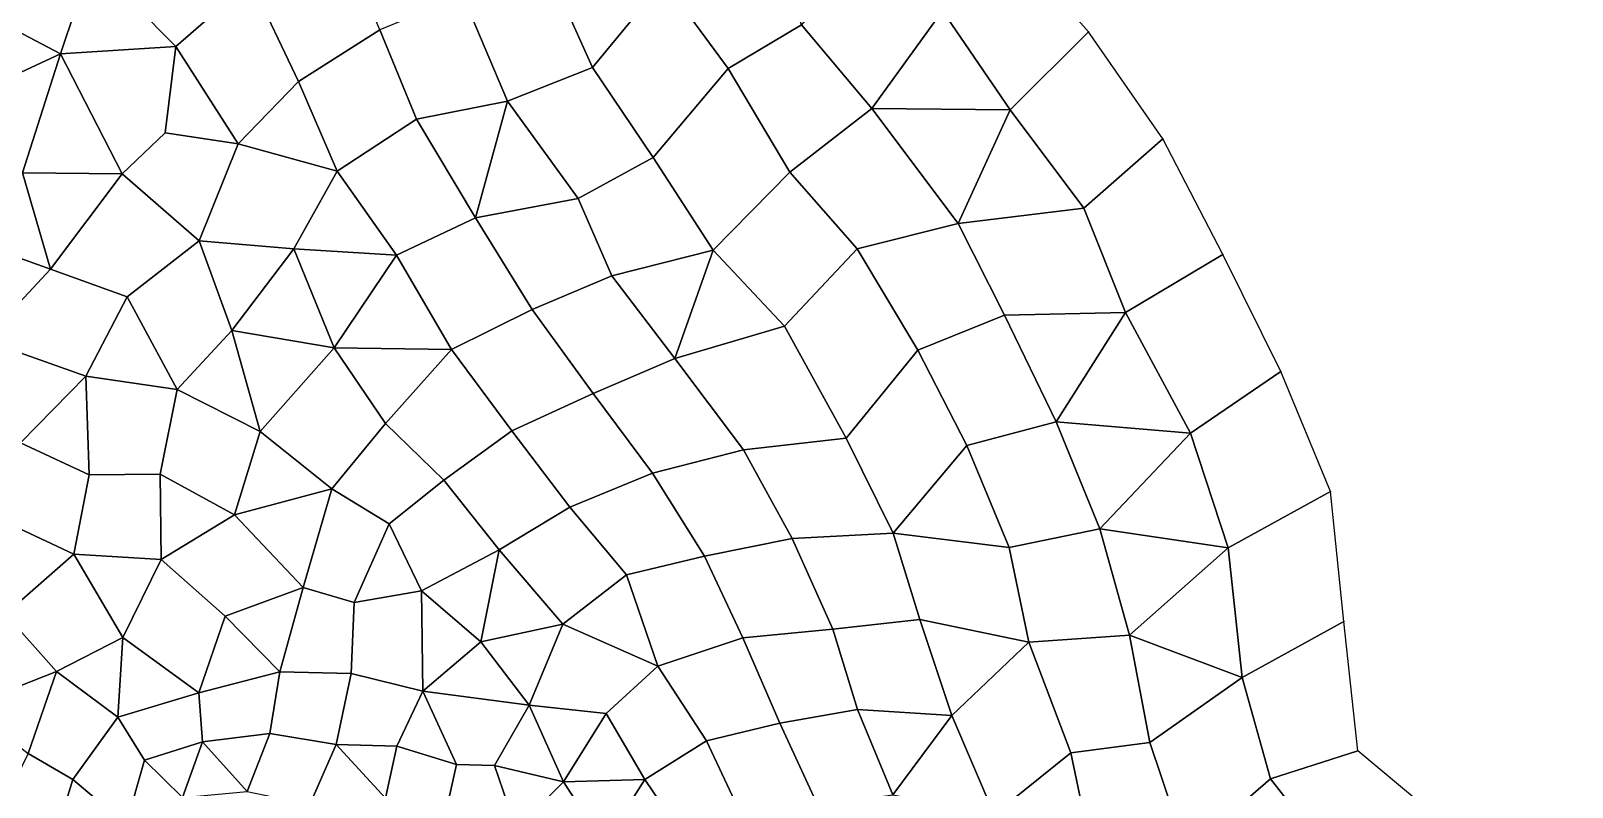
# Model space of a CAD drawing. Extents: x 380827 to 407438, y 6452886 to 6483357.
# Drawn here: x 384633 to 386050, y 6458434 to 6459129 of the extents above; entities that cross this region are included whole.
import ezdxf

# ---------------------------------------------------------------- set-up
doc = ezdxf.new("R2010")
doc.units = 0
for name, color, linetype in [('MESH_BOUND', 25, 'CONTINUOUS'), ('MESH_ELEMS', 18, 'CONTINUOUS'), ('MESH_NODES', 18, 'CONTINUOUS')]:
    doc.layers.add(name, color=color, linetype=linetype)

msp = doc.modelspace()

# ---------------------------------------------------------------- linework, layer by layer
at = {"layer": 'MESH_BOUND', "color": 25}
for points in [[(385605.115, 6459127.94, 0.011), (385525.568, 6459217.49, 0.031)], [(385673.253, 6459029.5, 0.016), (385605.115, 6459127.94, 0.011)], [(385728.593, 6458923.33, 0.014), (385673.253, 6459029.5, 0.016)], [(385781.789, 6458815.9, 0.011), (385728.593, 6458923.33, 0.014)], [(385827.426, 6458705.47, 0.018), (385781.789, 6458815.9, 0.011)], [(385839.734, 6458586.29, 0.028), (385827.426, 6458705.47, 0.018)], [(385852.641, 6458467.48, 0.06), (385839.734, 6458586.29, 0.028)], [(385931.077, 6458401.96, 0.097), (385852.641, 6458467.48, 0.06)]]:
    msp.add_polyline3d(points, dxfattribs=at)
at = {"layer": 'MESH_ELEMS', "color": 178}
for points in [[(384567.665, 6459155.98, -6.176), (384659.97, 6459107.51, -4.875), (384688.474, 6459192.71, -3.013), (384599.7, 6459247.61, -4.422)], [(384766.104, 6459114.32, -3.657), (384835.102, 6459174.48, -2.539), (384787.378, 6459243.86, -1.821), (384688.474, 6459192.71, -3.013)], [(385273.714, 6459094.29, -12.111), (385341.113, 6459134.14, -10.13), (385307.32, 6459241.58, -13.065), (385214.761, 6459174.75, -13.822)], [(384835.102, 6459174.48, -2.539), (384878.951, 6459082.13, -6.444), (384953.689, 6459129.52, -5.515), (384911.725, 6459228.85, -1.625)], [(385341.113, 6459134.14, -10.13), (385405.966, 6459057.44, -6.587), (385470.761, 6459146.99, -1.175), (385404.241, 6459211.42, -2.658)], [(385533.119, 6459056.03, -0.972), (385605.115, 6459127.94, 0.011), (385525.568, 6459217.49, 0.031), (385470.761, 6459146.99, -1.175)], [(384688.474, 6459192.71, -3.013), (384659.97, 6459107.51, -4.875), (384766.104, 6459114.32, -3.657), (384688.474, 6459192.71, -3.013)], [(385029.747, 6459161.23, -6.367), (385070.833, 6459064.19, -14.693), (385149.018, 6459094.93, -14.238), (385105.927, 6459191.26, -9.575)], [(385105.927, 6459191.26, -9.575), (385149.018, 6459094.93, -14.238), (385214.761, 6459174.75, -13.822), (385105.927, 6459191.26, -9.575)], [(384823.434, 6459024.97, -12.383), (384878.951, 6459082.13, -6.444), (384835.102, 6459174.48, -2.539), (384766.104, 6459114.32, -3.657)], [(384953.689, 6459129.52, -5.515), (384987.296, 6459047.75, -14.294), (385070.833, 6459064.19, -14.693), (385029.747, 6459161.23, -6.367)], [(385204.886, 6459012.35, -13.71), (385273.714, 6459094.29, -12.111), (385214.761, 6459174.75, -13.822), (385149.018, 6459094.93, -14.238)], [(384659.97, 6459107.51, -4.875), (384567.665, 6459155.98, -6.176), (384569.517, 6459065.74, -9.01), (384659.97, 6459107.51, -4.875)], [(385330.616, 6458998.88, -8.845), (385405.966, 6459057.44, -6.587), (385341.113, 6459134.14, -10.13), (385273.714, 6459094.29, -12.111)], [(385470.761, 6459146.99, -1.175), (385405.966, 6459057.44, -6.587), (385533.119, 6459056.03, -0.972), (385470.761, 6459146.99, -1.175)], [(384878.951, 6459082.13, -6.444), (384914.35, 6458999.74, -17.053), (384987.296, 6459047.75, -14.294), (384953.689, 6459129.52, -5.515)], [(385600.628, 6458965.88, -0.675), (385673.253, 6459029.5, 0.016), (385605.115, 6459127.94, 0.011), (385533.119, 6459056.03, -0.972)], [(384659.97, 6459107.51, -4.875), (384569.517, 6459065.74, -9.01), (384624.953, 6458998.3, -14.586), (384659.97, 6459107.51, -4.875)], [(384659.97, 6459107.51, -4.875), (384624.953, 6458998.3, -14.586), (384716.748, 6458997.36, -15.536), (384659.97, 6459107.51, -4.875)], [(384716.748, 6458997.36, -15.536), (384756.139, 6459034.95, -9.642), (384766.104, 6459114.32, -3.657), (384659.97, 6459107.51, -4.875)], [(384766.104, 6459114.32, -3.657), (384756.139, 6459034.95, -9.642), (384823.434, 6459024.97, -12.383), (384766.104, 6459114.32, -3.657)], [(385135.948, 6458974.68, -15.605), (385204.886, 6459012.35, -13.71), (385149.018, 6459094.93, -14.238), (385070.833, 6459064.19, -14.693)], [(385260.06, 6458927.33, -10.001), (385330.616, 6458998.88, -8.845), (385273.714, 6459094.29, -12.111), (385204.886, 6459012.35, -13.71)], [(384878.951, 6459082.13, -6.444), (384823.434, 6459024.97, -12.383), (384914.35, 6458999.74, -17.053), (384878.951, 6459082.13, -6.444)], [(385070.833, 6459064.19, -14.693), (384987.296, 6459047.75, -14.294), (385041.433, 6458956.96, -17.153), (385070.833, 6459064.19, -14.693)], [(385070.833, 6459064.19, -14.693), (385041.433, 6458956.96, -17.153), (385135.948, 6458974.68, -15.605), (385070.833, 6459064.19, -14.693)], [(385392.399, 6458928.41, -8.594), (385485.25, 6458951.86, -4.325), (385405.966, 6459057.44, -6.587), (385330.616, 6458998.88, -8.845)], [(385533.119, 6459056.03, -0.972), (385405.966, 6459057.44, -6.587), (385485.25, 6458951.86, -4.325), (385533.119, 6459056.03, -0.972)], [(385533.119, 6459056.03, -0.972), (385485.25, 6458951.86, -4.325), (385600.628, 6458965.88, -0.675), (385533.119, 6459056.03, -0.972)], [(384716.748, 6458997.36, -15.536), (384787.376, 6458935.8, -18.492), (384823.434, 6459024.97, -12.383), (384756.139, 6459034.95, -9.642)], [(384914.35, 6458999.74, -17.053), (384968.881, 6458922.6, -17.764), (385041.433, 6458956.96, -17.153), (384987.296, 6459047.75, -14.294)], [(384787.376, 6458935.8, -18.492), (384874.639, 6458928.6, -18.206), (384914.35, 6458999.74, -17.053), (384823.434, 6459024.97, -12.383)], [(385638.994, 6458869.98, -0.656), (385728.593, 6458923.33, 0.014), (385673.253, 6459029.5, 0.016), (385600.628, 6458965.88, -0.675)], [(385166.996, 6458903.67, -16.084), (385260.06, 6458927.33, -10.001), (385204.886, 6459012.35, -13.71), (385135.948, 6458974.68, -15.605)], [(384624.953, 6458998.3, -14.586), (384555.035, 6458944.04, -15.562), (384650.898, 6458909.68, -17.246), (384624.953, 6458998.3, -14.586)], [(384716.748, 6458997.36, -15.536), (384624.953, 6458998.3, -14.586), (384650.898, 6458909.68, -17.246), (384716.748, 6458997.36, -15.536)], [(384650.898, 6458909.68, -17.246), (384721.254, 6458884.46, -17.05), (384787.376, 6458935.8, -18.492), (384716.748, 6458997.36, -15.536)], [(384968.881, 6458922.6, -17.764), (384914.35, 6458999.74, -17.053), (384874.639, 6458928.6, -18.206), (384968.881, 6458922.6, -17.764)], [(385325.53, 6458857.42, -10.728), (385392.399, 6458928.41, -8.594), (385330.616, 6458998.88, -8.845), (385260.06, 6458927.33, -10.001)], [(385093.523, 6458872.71, -17.468), (385166.996, 6458903.67, -16.084), (385135.948, 6458974.68, -15.605), (385041.433, 6458956.96, -17.153)], [(385527.863, 6458867.59, -3.618), (385638.994, 6458869.98, -0.656), (385600.628, 6458965.88, -0.675), (385485.25, 6458951.86, -4.325)], [(385019.603, 6458836.06, -17.679), (385093.523, 6458872.71, -17.468), (385041.433, 6458956.96, -17.153), (384968.881, 6458922.6, -17.764)], [(385448.172, 6458835.29, -8.692), (385527.863, 6458867.59, -3.618), (385485.25, 6458951.86, -4.325), (385392.399, 6458928.41, -8.594)], [(384502.601, 6458860.16, -16.496), (384589.841, 6458844.55, -17.022), (384650.898, 6458909.68, -17.246), (384555.035, 6458944.04, -15.562)], [(384721.254, 6458884.46, -17.05), (384767.368, 6458799.36, -15.717), (384817.604, 6458853.48, -16.738), (384787.376, 6458935.8, -18.492)], [(384874.639, 6458928.6, -18.206), (384787.376, 6458935.8, -18.492), (384817.604, 6458853.48, -16.738), (384874.639, 6458928.6, -18.206)], [(384874.639, 6458928.6, -18.206), (384817.604, 6458853.48, -16.738), (384911.664, 6458837.55, -17.653), (384874.639, 6458928.6, -18.206)], [(384968.881, 6458922.6, -17.764), (384874.639, 6458928.6, -18.206), (384911.664, 6458837.55, -17.653), (384968.881, 6458922.6, -17.764)], [(384968.881, 6458922.6, -17.764), (384911.664, 6458837.55, -17.653), (385019.603, 6458836.06, -17.679), (384968.881, 6458922.6, -17.764)], [(385166.996, 6458903.67, -16.084), (385224.779, 6458827.88, -15.055), (385260.06, 6458927.33, -10.001), (385166.996, 6458903.67, -16.084)], [(385260.06, 6458927.33, -10.001), (385224.779, 6458827.88, -15.055), (385325.53, 6458857.42, -10.728), (385260.06, 6458927.33, -10.001)], [(385382.255, 6458754.65, -13.627), (385448.172, 6458835.29, -8.692), (385392.399, 6458928.41, -8.594), (385325.53, 6458857.42, -10.728)], [(385698.709, 6458759.21, -0.483), (385781.789, 6458815.9, 0.011), (385728.593, 6458923.33, 0.014), (385638.994, 6458869.98, -0.656)], [(384589.841, 6458844.55, -17.022), (384683.396, 6458811.58, -16.17), (384721.254, 6458884.46, -17.05), (384650.898, 6458909.68, -17.246)], [(385149.852, 6458795.74, -17.356), (385224.779, 6458827.88, -15.055), (385166.996, 6458903.67, -16.084), (385093.523, 6458872.71, -17.468)], [(384721.254, 6458884.46, -17.05), (384683.396, 6458811.58, -16.17), (384767.368, 6458799.36, -15.717), (384721.254, 6458884.46, -17.05)], [(385074.966, 6458761.19, -16.531), (385149.852, 6458795.74, -17.356), (385093.523, 6458872.71, -17.468), (385019.603, 6458836.06, -17.679)], [(385493.27, 6458747.88, -12.019), (385575.292, 6458769.67, -3.567), (385527.863, 6458867.59, -3.618), (385448.172, 6458835.29, -8.692)], [(385527.863, 6458867.59, -3.618), (385575.292, 6458769.67, -3.567), (385638.994, 6458869.98, -0.656), (385527.863, 6458867.59, -3.618)], [(385638.994, 6458869.98, -0.656), (385575.292, 6458769.67, -3.567), (385698.709, 6458759.21, -0.483), (385638.994, 6458869.98, -0.656)], [(384817.604, 6458853.48, -16.738), (384767.368, 6458799.36, -15.717), (384843.515, 6458760.77, -15.41), (384817.604, 6458853.48, -16.738)], [(384911.664, 6458837.55, -17.653), (384817.604, 6458853.48, -16.738), (384843.515, 6458760.77, -15.41), (384911.664, 6458837.55, -17.653)], [(385287.901, 6458743.98, -15.346), (385382.255, 6458754.65, -13.627), (385325.53, 6458857.42, -10.728), (385224.779, 6458827.88, -15.055)], [(384683.396, 6458811.58, -16.17), (384589.841, 6458844.55, -17.022), (384623.189, 6458750.3, -16.616), (384683.396, 6458811.58, -16.17)], [(384843.515, 6458760.77, -15.41), (384909.586, 6458708.06, -13.665), (384958.872, 6458768.01, -16.331), (384911.664, 6458837.55, -17.653)], [(385019.603, 6458836.06, -17.679), (384911.664, 6458837.55, -17.653), (384958.872, 6458768.01, -16.331), (385019.603, 6458836.06, -17.679)], [(385012.495, 6458716.09, -16.58), (385074.966, 6458761.19, -16.531), (385019.603, 6458836.06, -17.679), (384958.872, 6458768.01, -16.331)], [(385204.289, 6458722.59, -15.96), (385287.901, 6458743.98, -15.346), (385224.779, 6458827.88, -15.055), (385149.852, 6458795.74, -17.356)], [(385425.615, 6458667.19, -13.859), (385493.27, 6458747.88, -12.019), (385448.172, 6458835.29, -8.692), (385382.255, 6458754.65, -13.627)], [(384683.396, 6458811.58, -16.17), (384623.189, 6458750.3, -16.616), (384686.313, 6458720.9, -15.628), (384683.396, 6458811.58, -16.17)], [(384686.313, 6458720.9, -15.628), (384751.584, 6458721.6, -15.143), (384767.368, 6458799.36, -15.717), (384683.396, 6458811.58, -16.17)], [(385733.409, 6458653.78, -0.598), (385827.426, 6458705.47, 0.018), (385781.789, 6458815.9, 0.011), (385698.709, 6458759.21, -0.483)], [(384767.368, 6458799.36, -15.717), (384751.584, 6458721.6, -15.143), (384820.038, 6458684.28, -14.854), (384843.515, 6458760.77, -15.41)], [(385128.338, 6458691.13, -15.391), (385204.289, 6458722.59, -15.96), (385149.852, 6458795.74, -17.356), (385074.966, 6458761.19, -16.531)], [(384909.586, 6458708.06, -13.665), (384962.264, 6458675.84, -10.123), (385012.495, 6458716.09, -16.58), (384958.872, 6458768.01, -16.331)], [(385532.081, 6458654.27, -12.843), (385615.553, 6458671.31, -3.585), (385575.292, 6458769.67, -3.567), (385493.27, 6458747.88, -12.019)], [(385575.292, 6458769.67, -3.567), (385615.553, 6458671.31, -3.585), (385698.709, 6458759.21, -0.483), (385575.292, 6458769.67, -3.567)], [(384909.586, 6458708.06, -13.665), (384843.515, 6458760.77, -15.41), (384820.038, 6458684.28, -14.854), (384909.586, 6458708.06, -13.665)], [(385012.495, 6458716.09, -16.58), (385063.161, 6458652.12, -15.763), (385128.338, 6458691.13, -15.391), (385074.966, 6458761.19, -16.531)], [(385332.733, 6458662.43, -14.442), (385425.615, 6458667.19, -13.859), (385382.255, 6458754.65, -13.627), (385287.901, 6458743.98, -15.346)], [(385698.709, 6458759.21, -0.483), (385615.553, 6458671.31, -3.585), (385733.409, 6458653.78, -0.598), (385698.709, 6458759.21, -0.483)], [(384590.338, 6458686.27, -17.474), (384672.142, 6458648.13, -15.918), (384686.313, 6458720.9, -15.628), (384623.189, 6458750.3, -16.616)], [(385252.131, 6458646.28, -14.572), (385332.733, 6458662.43, -14.442), (385287.901, 6458743.98, -15.346), (385204.289, 6458722.59, -15.96)], [(385493.27, 6458747.88, -12.019), (385425.615, 6458667.19, -13.859), (385532.081, 6458654.27, -12.843), (385493.27, 6458747.88, -12.019)], [(385180.296, 6458629.15, -14.551), (385252.131, 6458646.28, -14.572), (385204.289, 6458722.59, -15.96), (385128.338, 6458691.13, -15.391)], [(384686.313, 6458720.9, -15.628), (384672.142, 6458648.13, -15.918), (384752.509, 6458643.24, -14.942), (384751.584, 6458721.6, -15.143)], [(384820.038, 6458684.28, -14.854), (384751.584, 6458721.6, -15.143), (384752.509, 6458643.24, -14.942), (384820.038, 6458684.28, -14.854)], [(384909.586, 6458708.06, -13.665), (384820.038, 6458684.28, -14.854), (384883.067, 6458617.49, -9.444), (384909.586, 6458708.06, -13.665)], [(384883.067, 6458617.49, -9.444), (384930.035, 6458603.75, -5.752), (384962.264, 6458675.84, -10.123), (384909.586, 6458708.06, -13.665)], [(384962.264, 6458675.84, -10.123), (384992.031, 6458614.33, -10.76), (385063.161, 6458652.12, -15.763), (385012.495, 6458716.09, -16.58)], [(385746.279, 6458534.7, -0.727), (385839.734, 6458586.29, 0.028), (385827.426, 6458705.47, 0.018), (385733.409, 6458653.78, -0.598)], [(384672.142, 6458648.13, -15.918), (384590.338, 6458686.27, -17.474), (384609.59, 6458592.99, -18.072), (384672.142, 6458648.13, -15.918)], [(384752.509, 6458643.24, -14.942), (384811.405, 6458591.01, -14.051), (384883.067, 6458617.49, -9.444), (384820.038, 6458684.28, -14.854)], [(385121.748, 6458583.64, -14.561), (385180.296, 6458629.15, -14.551), (385128.338, 6458691.13, -15.391), (385063.161, 6458652.12, -15.763)], [(384962.264, 6458675.84, -10.123), (384930.035, 6458603.75, -5.752), (384992.031, 6458614.33, -10.76), (384962.264, 6458675.84, -10.123)], [(385370.173, 6458579.11, -13.869), (385450.136, 6458588.06, -13.745), (385425.615, 6458667.19, -13.859), (385332.733, 6458662.43, -14.442)], [(385450.136, 6458588.06, -13.745), (385550.095, 6458567.28, -13.324), (385532.081, 6458654.27, -12.843), (385425.615, 6458667.19, -13.859)], [(385550.095, 6458567.28, -13.324), (385642.866, 6458573.57, -3.986), (385615.553, 6458671.31, -3.585), (385532.081, 6458654.27, -12.843)], [(385615.553, 6458671.31, -3.585), (385642.866, 6458573.57, -3.986), (385733.409, 6458653.78, -0.598), (385615.553, 6458671.31, -3.585)], [(385063.161, 6458652.12, -15.763), (384992.031, 6458614.33, -10.76), (385046.589, 6458567.52, -14.739), (385063.161, 6458652.12, -15.763)], [(385121.748, 6458583.64, -14.561), (385063.161, 6458652.12, -15.763), (385046.589, 6458567.52, -14.739), (385121.748, 6458583.64, -14.561)], [(385287.256, 6458571.18, -13.992), (385370.173, 6458579.11, -13.869), (385332.733, 6458662.43, -14.442), (385252.131, 6458646.28, -14.572)], [(385733.409, 6458653.78, -0.598), (385642.866, 6458573.57, -3.986), (385746.279, 6458534.7, -0.727), (385733.409, 6458653.78, -0.598)], [(384609.59, 6458592.99, -18.072), (384656.502, 6458540.29, -16.973), (384717.412, 6458571.39, -15.289), (384672.142, 6458648.13, -15.918)], [(384752.509, 6458643.24, -14.942), (384672.142, 6458648.13, -15.918), (384717.412, 6458571.39, -15.289), (384752.509, 6458643.24, -14.942)], [(384717.412, 6458571.39, -15.289), (384787.323, 6458520.71, -12.451), (384811.405, 6458591.01, -14.051), (384752.509, 6458643.24, -14.942)], [(385209.04, 6458545.2, -13.869), (385287.256, 6458571.18, -13.992), (385252.131, 6458646.28, -14.572), (385180.296, 6458629.15, -14.551)], [(385180.296, 6458629.15, -14.551), (385121.748, 6458583.64, -14.561), (385209.04, 6458545.2, -13.869), (385180.296, 6458629.15, -14.551)], [(384883.067, 6458617.49, -9.444), (384811.405, 6458591.01, -14.051), (384861.513, 6458540.11, -3.289), (384883.067, 6458617.49, -9.444)], [(384861.513, 6458540.11, -3.289), (384927.319, 6458538.56, -2.323), (384930.035, 6458603.75, -5.752), (384883.067, 6458617.49, -9.444)], [(384927.319, 6458538.56, -2.323), (384993.223, 6458522.28, -7.54), (384992.031, 6458614.33, -10.76), (384930.035, 6458603.75, -5.752)], [(385046.589, 6458567.52, -14.739), (384992.031, 6458614.33, -10.76), (384993.223, 6458522.28, -7.54), (385046.589, 6458567.52, -14.739)], [(384609.59, 6458592.99, -18.072), (384574.563, 6458508, -19.04), (384656.502, 6458540.29, -16.973), (384609.59, 6458592.99, -18.072)], [(384861.513, 6458540.11, -3.289), (384811.405, 6458591.01, -14.051), (384787.323, 6458520.71, -12.451), (384861.513, 6458540.11, -3.289)], [(385121.748, 6458583.64, -14.561), (385046.589, 6458567.52, -14.739), (385090.763, 6458509.44, -14.635), (385121.748, 6458583.64, -14.561)], [(385161.669, 6458501.68, -13.89), (385209.04, 6458545.2, -13.869), (385121.748, 6458583.64, -14.561), (385090.763, 6458509.44, -14.635)], [(385392.605, 6458505.31, -13.684), (385479.447, 6458499.71, -13.81), (385450.136, 6458588.06, -13.745), (385370.173, 6458579.11, -13.869)], [(385450.136, 6458588.06, -13.745), (385479.447, 6458499.71, -13.81), (385550.095, 6458567.28, -13.324), (385450.136, 6458588.06, -13.745)], [(385746.279, 6458534.7, -0.727), (385772.395, 6458441.77, -0.848), (385852.641, 6458467.48, 0.06), (385839.734, 6458586.29, 0.028)], [(384717.412, 6458571.39, -15.289), (384656.502, 6458540.29, -16.973), (384712.831, 6458498.43, -15.225), (384717.412, 6458571.39, -15.289)], [(384787.323, 6458520.71, -12.451), (384717.412, 6458571.39, -15.289), (384712.831, 6458498.43, -15.225), (384787.323, 6458520.71, -12.451)], [(385046.589, 6458567.52, -14.739), (384993.223, 6458522.28, -7.54), (385090.763, 6458509.44, -14.635), (385046.589, 6458567.52, -14.739)], [(385253.896, 6458476.44, -13.515), (385321.45, 6458492.68, -13.565), (385287.256, 6458571.18, -13.992), (385209.04, 6458545.2, -13.869)], [(385321.45, 6458492.68, -13.565), (385392.605, 6458505.31, -13.684), (385370.173, 6458579.11, -13.869), (385287.256, 6458571.18, -13.992)], [(385518.263, 6458408.99, -14.102), (385588.895, 6458465.47, -12.759), (385550.095, 6458567.28, -13.324), (385479.447, 6458499.71, -13.81)], [(385588.895, 6458465.47, -12.759), (385661.379, 6458474.97, -2.964), (385642.866, 6458573.57, -3.986), (385550.095, 6458567.28, -13.324)], [(385642.866, 6458573.57, -3.986), (385661.379, 6458474.97, -2.964), (385746.279, 6458534.7, -0.727), (385642.866, 6458573.57, -3.986)], [(384656.502, 6458540.29, -16.973), (384574.563, 6458508, -19.04), (384630.424, 6458464.83, -18.092), (384656.502, 6458540.29, -16.973)], [(384630.424, 6458464.83, -18.092), (384671.455, 6458441.19, -16.133), (384712.831, 6458498.43, -15.225), (384656.502, 6458540.29, -16.973)], [(384787.323, 6458520.71, -12.451), (384790.515, 6458475.54, -7.126), (384852.388, 6458483.39, -0.836), (384861.513, 6458540.11, -3.289)], [(384852.388, 6458483.39, -0.836), (384913.407, 6458473.22, -0.917), (384927.319, 6458538.56, -2.323), (384861.513, 6458540.11, -3.289)], [(384927.319, 6458538.56, -2.323), (384913.407, 6458473.22, -0.917), (384969.295, 6458471.8, -2.948), (384993.223, 6458522.28, -7.54)], [(385197.132, 6458441.18, -13.548), (385253.896, 6458476.44, -13.515), (385209.04, 6458545.2, -13.869), (385161.669, 6458501.68, -13.89)], [(385695.255, 6458375.08, -11.006), (385772.395, 6458441.77, -0.848), (385746.279, 6458534.7, -0.727), (385661.379, 6458474.97, -2.964)], [(384712.831, 6458498.43, -15.225), (384737.383, 6458458.84, -12.473), (384790.515, 6458475.54, -7.126), (384787.323, 6458520.71, -12.451)], [(385023.999, 6458454.77, -9.17), (384993.223, 6458522.28, -7.54), (384969.295, 6458471.8, -2.948), (385023.999, 6458454.77, -9.17)], [(384993.223, 6458522.28, -7.54), (385023.999, 6458454.77, -9.17), (385059.081, 6458454.02, -13.153), (385090.763, 6458509.44, -14.635)], [(385122.295, 6458438.81, -14.075), (385090.763, 6458509.44, -14.635), (385059.081, 6458454.02, -13.153), (385122.295, 6458438.81, -14.075)], [(385090.763, 6458509.44, -14.635), (385122.295, 6458438.81, -14.075), (385161.669, 6458501.68, -13.89), (385090.763, 6458509.44, -14.635)], [(384671.455, 6458441.19, -16.133), (384720.421, 6458399.8, -6.411), (384737.383, 6458458.84, -12.473), (384712.831, 6458498.43, -15.225)], [(385161.669, 6458501.68, -13.89), (385122.295, 6458438.81, -14.075), (385197.132, 6458441.18, -13.548), (385161.669, 6458501.68, -13.89)], [(385356.229, 6458417.26, -13.338), (385425.124, 6458427, -13.573), (385392.605, 6458505.31, -13.684), (385321.45, 6458492.68, -13.565)], [(385392.605, 6458505.31, -13.684), (385425.124, 6458427, -13.573), (385479.447, 6458499.71, -13.81), (385392.605, 6458505.31, -13.684)], [(385479.447, 6458499.71, -13.81), (385425.124, 6458427, -13.573), (385518.263, 6458408.99, -14.102), (385479.447, 6458499.71, -13.81)], [(384852.388, 6458483.39, -0.836), (384790.515, 6458475.54, -7.126), (384831.663, 6458430.15, -0.371), (384852.388, 6458483.39, -0.836)], [(384831.663, 6458430.15, -0.371), (384889.318, 6458418.06, -0.618), (384913.407, 6458473.22, -0.917), (384852.388, 6458483.39, -0.836)], [(385287.014, 6458406.17, -13.345), (385356.229, 6458417.26, -13.338), (385321.45, 6458492.68, -13.565), (385253.896, 6458476.44, -13.515)], [(384790.515, 6458475.54, -7.126), (384737.383, 6458458.84, -12.473), (384772.166, 6458424.46, -1.545), (384790.515, 6458475.54, -7.126)], [(384790.515, 6458475.54, -7.126), (384772.166, 6458424.46, -1.545), (384831.663, 6458430.15, -0.371), (384790.515, 6458475.54, -7.126)], [(384913.407, 6458473.22, -0.917), (384889.318, 6458418.06, -0.618), (384939.567, 6458391.75, -0.94), (384958.9, 6458423.83, -1.448)], [(384969.295, 6458471.8, -2.948), (384913.407, 6458473.22, -0.917), (384958.9, 6458423.83, -1.448), (384969.295, 6458471.8, -2.948)], [(384969.295, 6458471.8, -2.948), (384958.9, 6458423.83, -1.448), (385012.205, 6458401.11, -4.6), (385023.999, 6458454.77, -9.17)], [(385234.789, 6458385.4, -13.343), (385287.014, 6458406.17, -13.345), (385253.896, 6458476.44, -13.515), (385197.132, 6458441.18, -13.548)], [(385607.634, 6458376.36, -13.727), (385695.255, 6458375.08, -11.006), (385661.379, 6458474.97, -2.964), (385588.895, 6458465.47, -12.759)], [(385772.395, 6458441.77, -0.848), (385843.223, 6458350.93, -3.078), (385931.077, 6458401.96, 0.097), (385852.641, 6458467.48, 0.06)], [(384600.719, 6458404.48, -19.029), (384653.056, 6458381.29, -14.269), (384671.455, 6458441.19, -16.133), (384630.424, 6458464.83, -18.092)], [(384772.166, 6458424.46, -1.545), (384737.383, 6458458.84, -12.473), (384720.421, 6458399.8, -6.411), (384772.166, 6458424.46, -1.545)], [(385023.999, 6458454.77, -9.17), (385012.205, 6458401.11, -4.6), (385078.951, 6458395.66, -12.886), (385059.081, 6458454.02, -13.153)], [(385059.081, 6458454.02, -13.153), (385078.951, 6458395.66, -12.886), (385122.295, 6458438.81, -14.075), (385059.081, 6458454.02, -13.153)], [(385588.895, 6458465.47, -12.759), (385518.263, 6458408.99, -14.102), (385607.634, 6458376.36, -13.727), (385588.895, 6458465.47, -12.759)], [(386047.666, 6458328.9, -10.193), (386146.175, 6458340.54, -10.241), (386162.446, 6458453.58, -0.057), (386047.246, 6458420.64, 0.031)], [(384653.056, 6458381.29, -14.269), (384705.475, 6458361.72, -1.799), (384720.421, 6458399.8, -6.411), (384671.455, 6458441.19, -16.133)], [(385113.686, 6458363.88, -13.508), (385159.375, 6458381.65, -13.745), (385122.295, 6458438.81, -14.075), (385078.951, 6458395.66, -12.886)], [(385122.295, 6458438.81, -14.075), (385159.375, 6458381.65, -13.745), (385197.132, 6458441.18, -13.548), (385122.295, 6458438.81, -14.075)], [(385198.46, 6458341.85, -13.631), (385234.789, 6458385.4, -13.343), (385197.132, 6458441.18, -13.548), (385159.375, 6458381.65, -13.745)], [(385695.255, 6458375.08, -11.006), (385770.034, 6458307.66, -11.997), (385843.223, 6458350.93, -3.078), (385772.395, 6458441.77, -0.848)]]:
    msp.add_3dface(points, dxfattribs=at)
at = {"layer": 'MESH_NODES', "color": 18}
for p in [(385605.115, 6459127.94, 0.011), (384659.97, 6459107.51, -4.875), (384766.104, 6459114.32, -3.657), (385149.018, 6459094.93, -14.238), (385273.714, 6459094.29, -12.111), (384878.951, 6459082.13, -6.444), (385070.833, 6459064.19, -14.693), (385405.966, 6459057.44, -6.587), (385533.119, 6459056.03, -0.972), (384756.139, 6459034.95, -9.642), (384987.296, 6459047.75, -14.294), (384823.434, 6459024.97, -12.383), (385673.253, 6459029.5, 0.016), (385204.886, 6459012.35, -13.71), (384716.748, 6458997.36, -15.536), (384914.35, 6458999.74, -17.053), (385330.616, 6458998.88, -8.845), (385135.948, 6458974.68, -15.605), (385600.628, 6458965.88, -0.675), (385041.433, 6458956.96, -17.153), (385485.25, 6458951.86, -4.325), (384787.376, 6458935.8, -18.492), (384874.639, 6458928.6, -18.206), (384968.881, 6458922.6, -17.764), (385260.06, 6458927.33, -10.001), (385392.399, 6458928.41, -8.594), (385728.593, 6458923.33, 0.014), (384650.898, 6458909.68, -17.246), (385166.996, 6458903.67, -16.084), (384721.254, 6458884.46, -17.05), (385093.523, 6458872.71, -17.468), (385527.863, 6458867.59, -3.618), (385638.994, 6458869.98, -0.656), (384817.604, 6458853.48, -16.738), (385325.53, 6458857.42, -10.728), (384911.664, 6458837.55, -17.653), (385019.603, 6458836.06, -17.679), (385224.779, 6458827.88, -15.055), (385448.172, 6458835.29, -8.692), (384683.396, 6458811.58, -16.17), (385781.789, 6458815.9, 0.011), (384767.368, 6458799.36, -15.717), (385149.852, 6458795.74, -17.356), (384958.872, 6458768.01, -16.331), (385575.292, 6458769.67, -3.567), (384843.515, 6458760.77, -15.41), (385074.966, 6458761.19, -16.531), (385382.255, 6458754.65, -13.627), (385698.709, 6458759.21, -0.483), (385287.901, 6458743.98, -15.346), (385493.27, 6458747.88, -12.019), (385204.289, 6458722.59, -15.96), (384686.313, 6458720.9, -15.628), (384751.584, 6458721.6, -15.143), (384909.586, 6458708.06, -13.665), (385012.495, 6458716.09, -16.58), (385827.426, 6458705.47, 0.018), (384820.038, 6458684.28, -14.854), (385128.338, 6458691.13, -15.391), (384962.264, 6458675.84, -10.123), (385425.615, 6458667.19, -13.859), (385615.553, 6458671.31, -3.585), (385063.161, 6458652.12, -15.763), (385332.733, 6458662.43, -14.442), (385532.081, 6458654.27, -12.843), (385733.409, 6458653.78, -0.598), (384672.142, 6458648.13, -15.918), (384752.509, 6458643.24, -14.942), (385252.131, 6458646.28, -14.572), (385180.296, 6458629.15, -14.551), (384883.067, 6458617.49, -9.444), (384992.031, 6458614.33, -10.76), (384930.035, 6458603.75, -5.752), (384811.405, 6458591.01, -14.051), (385121.748, 6458583.64, -14.561), (385450.136, 6458588.06, -13.745), (385839.734, 6458586.29, 0.028), (384717.412, 6458571.39, -15.289), (385046.589, 6458567.52, -14.739), (385287.256, 6458571.18, -13.992), (385370.173, 6458579.11, -13.869), (385550.095, 6458567.28, -13.324), (385642.866, 6458573.57, -3.986), (384656.502, 6458540.29, -16.973), (384861.513, 6458540.11, -3.289), (384927.319, 6458538.56, -2.323), (385209.04, 6458545.2, -13.869), (385746.279, 6458534.7, -0.727), (384787.323, 6458520.71, -12.451), (384993.223, 6458522.28, -7.54), (385090.763, 6458509.44, -14.635), (384712.831, 6458498.43, -15.225), (385161.669, 6458501.68, -13.89), (385392.605, 6458505.31, -13.684), (385479.447, 6458499.71, -13.81), (384852.388, 6458483.39, -0.836), (385321.45, 6458492.68, -13.565), (384790.515, 6458475.54, -7.126), (384913.407, 6458473.22, -0.917), (384969.295, 6458471.8, -2.948), (385253.896, 6458476.44, -13.515), (385661.379, 6458474.97, -2.964), (385852.641, 6458467.48, 0.06), (384737.383, 6458458.84, -12.473), (385023.999, 6458454.77, -9.17), (385059.081, 6458454.02, -13.153), (385588.895, 6458465.47, -12.759), (384671.455, 6458441.19, -16.133), (385122.295, 6458438.81, -14.075), (385197.132, 6458441.18, -13.548), (385772.395, 6458441.77, -0.848)]:
    msp.add_point(p, dxfattribs=at)

doc.saveas('drawing.dxf')
